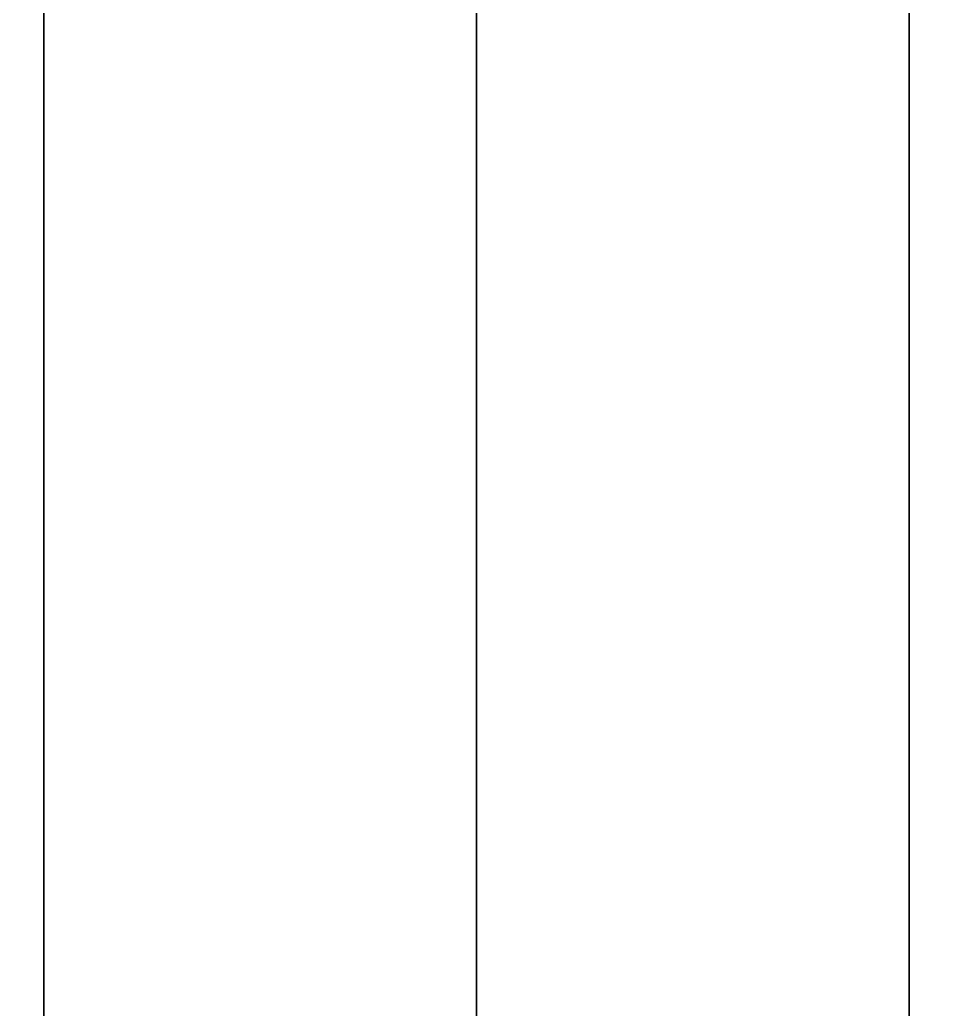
# Model space of a CAD drawing. Extents: x -469 to 3226, y 1395 to 4288.
# Drawn here: x 257.17 to 296.17, y 3384.22 to 3425.4 of the extents above; entities that cross this region are included whole.
import ezdxf

# ---------------------------------------------------------------- set-up
doc = ezdxf.new("R2010")
doc.units = 0
for name, color, linetype in [('LAYER0', 7, 'CONTINUOUS'), ('LAYER1', 7, 'CONTINUOUS'), ('LAYER121', 9, 'CONTINUOUS'), ('LAYER338', 9, 'CONTINUOUS'), ('LAYER88', 7, 'CONTINUOUS'), ('LAYER91', 7, 'CONTINUOUS'), ('LAYER98', 7, 'CONTINUOUS')]:
    doc.layers.add(name, color=color, linetype=linetype)

msp = doc.modelspace()

# ---------------------------------------------------------------- linework, layer by layer
at = {"layer": 'LAYER0', "invisible_edges": 1}
for points in [[(3116.174, 4288.024, -5), (-468.8259, 1395.024, -5), (-468.8259, 4288.024, -5), (3116.174, 4288.024, -5)], [(-468.8259, 1395.024, -5), (3116.174, 4288.024, -5), (3116.174, 1395.024, -5), (-468.8259, 1395.024, -5)], [(3116.174, 1395.024), (-468.8259, 4288.024), (-468.8259, 1395.024), (3116.174, 1395.024)], [(-468.8259, 4288.024), (3116.174, 1395.024), (3116.174, 4288.024), (-468.8259, 4288.024)]]:
    msp.add_3dface(points, dxfattribs=at)
at = {"layer": 'LAYER121', "invisible_edges": 1}
for points in [[(276.1741, 3056.194, 2377), (276.1741, 3473.024, 83), (276.1741, 3056.194, 83), (276.1741, 3056.194, 2377)], [(276.1741, 3473.024, 83), (276.1741, 3056.194, 2377), (276.1741, 3473.024, 2377), (276.1741, 3473.024, 83)], [(294.1741, 3056.194, 83), (276.1741, 3473.024, 83), (294.1741, 3473.024, 83), (294.1741, 3056.194, 83)], [(276.1741, 3473.024, 83), (294.1741, 3056.194, 83), (276.1741, 3056.194, 83), (276.1741, 3473.024, 83)], [(276.1741, 3056.194, 2377), (294.1741, 3473.024, 2377), (276.1741, 3473.024, 2377), (276.1741, 3056.194, 2377)], [(294.1741, 3473.024, 2377), (276.1741, 3056.194, 2377), (294.1741, 3056.194, 2377), (294.1741, 3473.024, 2377)], [(294.1741, 3473.024, 2377), (294.1741, 3056.194, 83), (294.1741, 3473.024, 83), (294.1741, 3473.024, 2377)], [(294.1741, 3056.194, 83), (294.1741, 3473.024, 2377), (294.1741, 3056.194, 2377), (294.1741, 3056.194, 83)]]:
    msp.add_3dface(points, dxfattribs=at)
at = {"layer": 'LAYER338', "invisible_edges": 1}
for points in [[(258.1741, 3600.524, 2440), (258.1741, 2082.524, 2380), (258.1741, 2082.524, 2440), (258.1741, 3600.524, 2440)], [(258.1741, 2082.524, 2380), (258.1741, 3600.524, 2440), (258.1741, 3600.524, 2380), (258.1741, 2082.524, 2380)], [(276.1741, 3600.524, 2380), (258.1741, 2082.524, 2380), (258.1741, 3600.524, 2380), (276.1741, 3600.524, 2380)], [(258.1741, 2082.524, 2380), (276.1741, 3600.524, 2380), (276.1741, 2082.524, 2380), (258.1741, 2082.524, 2380)], [(276.1741, 2082.524, 2440), (258.1741, 3600.524, 2440), (258.1741, 2082.524, 2440), (276.1741, 2082.524, 2440)], [(258.1741, 3600.524, 2440), (276.1741, 2082.524, 2440), (276.1741, 3600.524, 2440), (258.1741, 3600.524, 2440)], [(276.1741, 3600.524, 2380), (276.1741, 2082.524, 2440), (276.1741, 2082.524, 2380), (276.1741, 3600.524, 2380)], [(276.1741, 2082.524, 2440), (276.1741, 3600.524, 2380), (276.1741, 3600.524, 2440), (276.1741, 2082.524, 2440)]]:
    msp.add_3dface(points, dxfattribs=at)
at = {"layer": 'LAYER88', "invisible_edges": 1}
for points in [[(-303.8259, 3063.694, 2379), (276.1741, 3457.024, 2379), (-303.8259, 3457.024, 2379), (-303.8259, 3063.694, 2379)], [(276.1741, 3457.024, 2379), (-303.8259, 3063.694, 2379), (276.1741, 3063.694, 2379), (276.1741, 3457.024, 2379)], [(276.1741, 3063.694, 2361), (-303.8259, 3457.024, 2361), (276.1741, 3457.024, 2361), (276.1741, 3063.694, 2361)], [(-303.8259, 3457.024, 2361), (276.1741, 3063.694, 2361), (-303.8259, 3063.694, 2361), (-303.8259, 3457.024, 2361)], [(276.1741, 3063.694, 2361), (276.1741, 3457.024, 2379), (276.1741, 3063.694, 2379), (276.1741, 3063.694, 2361)], [(276.1741, 3457.024, 2379), (276.1741, 3063.694, 2361), (276.1741, 3457.024, 2361), (276.1741, 3457.024, 2379)]]:
    msp.add_3dface(points, dxfattribs=at)
at = {"layer": 'LAYER91', "invisible_edges": 1}
for points in [[(-279.2259, 3063.694, 2034), (276.1741, 3457.024, 2034), (-279.2259, 3457.024, 2034), (-279.2259, 3063.694, 2034)], [(276.1741, 3457.024, 2034), (-279.2259, 3063.694, 2034), (276.1741, 3063.694, 2034), (276.1741, 3457.024, 2034)], [(276.1741, 3063.694, 2016), (-279.2259, 3457.024, 2016), (276.1741, 3457.024, 2016), (276.1741, 3063.694, 2016)], [(-279.2259, 3457.024, 2016), (276.1741, 3063.694, 2016), (-279.2259, 3063.694, 2016), (-279.2259, 3457.024, 2016)], [(276.1741, 3063.694, 2016), (276.1741, 3457.024, 2034), (276.1741, 3063.694, 2034), (276.1741, 3063.694, 2016)], [(276.1741, 3457.024, 2034), (276.1741, 3063.694, 2016), (276.1741, 3457.024, 2016), (276.1741, 3457.024, 2034)]]:
    msp.add_3dface(points, dxfattribs=at)
at = {"layer": 'LAYER98', "invisible_edges": 1}
for points in [[(-303.8259, 3457.024, 80), (276.1741, 3063.694, 80), (-303.8259, 3063.694, 80), (-303.8259, 3457.024, 80)], [(276.1741, 3063.694, 80), (-303.8259, 3457.024, 80), (276.1741, 3457.024, 80), (276.1741, 3063.694, 80)], [(276.1741, 3457.024, 98), (-303.8259, 3063.694, 98), (276.1741, 3063.694, 98), (276.1741, 3457.024, 98)], [(-303.8259, 3063.694, 98), (276.1741, 3457.024, 98), (-303.8259, 3457.024, 98), (-303.8259, 3063.694, 98)], [(276.1741, 3457.024, 98), (276.1741, 3063.694, 80), (276.1741, 3457.024, 80), (276.1741, 3457.024, 98)], [(276.1741, 3063.694, 80), (276.1741, 3457.024, 98), (276.1741, 3063.694, 98), (276.1741, 3063.694, 80)]]:
    msp.add_3dface(points, dxfattribs=at)

# ---------------------------------------------------------------- meshes
at = {"layer": 'LAYER1'}
mesh = msp.add_polymesh((5, 2), dxfattribs=at)
for k, corner in enumerate([(2966.174, 1545.024, 2430), (2966.174, 4138.024, 2430), (-318.8259, 1545.024, 2430), (2966.174, 1545.024, 2430), (-318.8259, 4138.024, 2430), (-318.8259, 1545.024, 2430), (2966.174, 4138.024, 2430), (-318.8259, 4138.024, 2430), (3116.174, 4288.024, 2430), (-468.8259, 4288.024, 2430)]):
    mesh.set_mesh_vertex(divmod(k, 2), corner)

doc.saveas('drawing.dxf')
